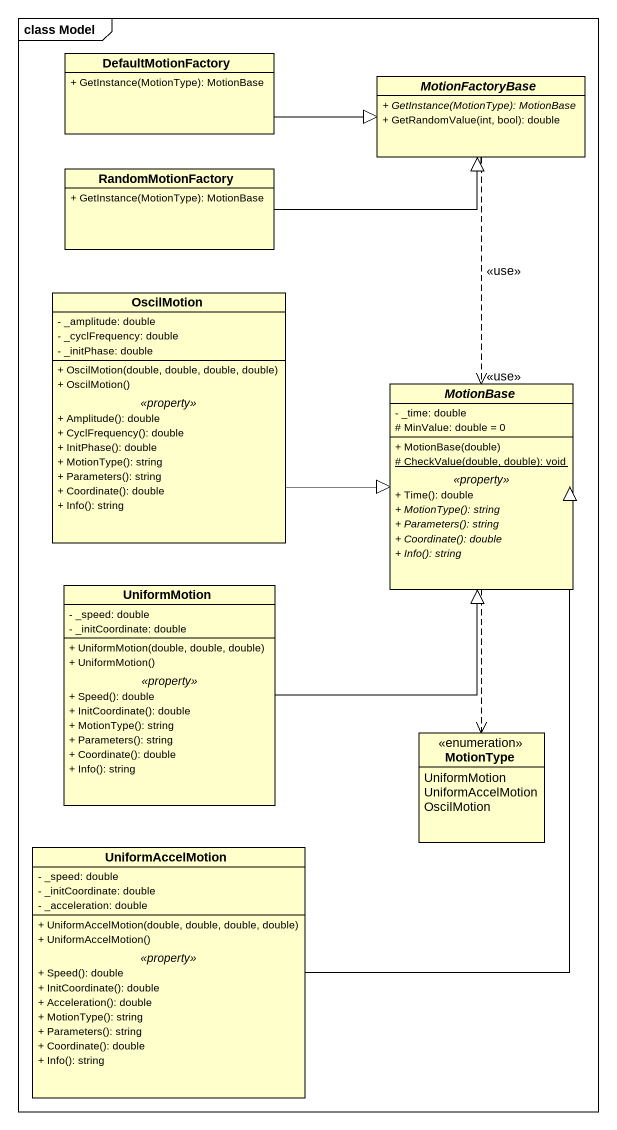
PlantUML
@startuml
mainframe class Model
hide circle
hide empty members
skinparam classAttributeIconSize 0
class DefaultMotionFactory {
  + GetInstance(MotionType): MotionBase
}
abstract class MotionFactoryBase {
  {abstract} + GetInstance(MotionType): MotionBase
  + GetRandomValue(int, bool): double
}
class RandomMotionFactory {
  + GetInstance(MotionType): MotionBase
}
class OscilMotion {
  - _amplitude: double
  - _cyclFrequency: double
  - _initPhase: double
  --
  + OscilMotion(double, double, double, double)
  + OscilMotion()
  .. <<property>> ..
  + Amplitude(): double
  + CyclFrequency(): double
  + InitPhase(): double
  + MotionType(): string
  + Parameters(): string
  + Coordinate(): double
  + Info(): string
}
abstract class MotionBase {
  - _time: double
  # MinValue: double = 0
  --
  + MotionBase(double)
  {static} # CheckValue(double, double): void
  .. <<property>> ..
  + Time(): double
  {abstract} + MotionType(): string
  {abstract} + Parameters(): string
  {abstract} + Coordinate(): double
  {abstract} + Info(): string
}
class UniformMotion {
  - _speed: double
  - _initCoordinate: double
  --
  + UniformMotion(double, double, double)
  + UniformMotion()
  .. <<property>> ..
  + Speed(): double
  + InitCoordinate(): double
  + MotionType(): string
  + Parameters(): string
  + Coordinate(): double
  + Info(): string
}
enum MotionType {
  UniformMotion
  UniformAccelMotion
  OscilMotion
}
class UniformAccelMotion {
  - _speed: double
  - _initCoordinate: double
  - _acceleration: double
  --
  + UniformAccelMotion(double, double, double, double)
  + UniformAccelMotion()
  .. <<property>> ..
  + Speed(): double
  + InitCoordinate(): double
  + Acceleration(): double
  + MotionType(): string
  + Parameters(): string
  + Coordinate(): double
  + Info(): string
}
DefaultMotionFactory -right-|> MotionFactoryBase
MotionFactoryBase ..> MotionBase : <<use>>
MotionFactoryBase ..> MotionType : <<use>>
RandomMotionFactory -right-|> MotionFactoryBase
OscilMotion -right-|> MotionBase
UniformMotion -up-|> MotionBase
UniformAccelMotion -up-|> MotionBase
@enduml
